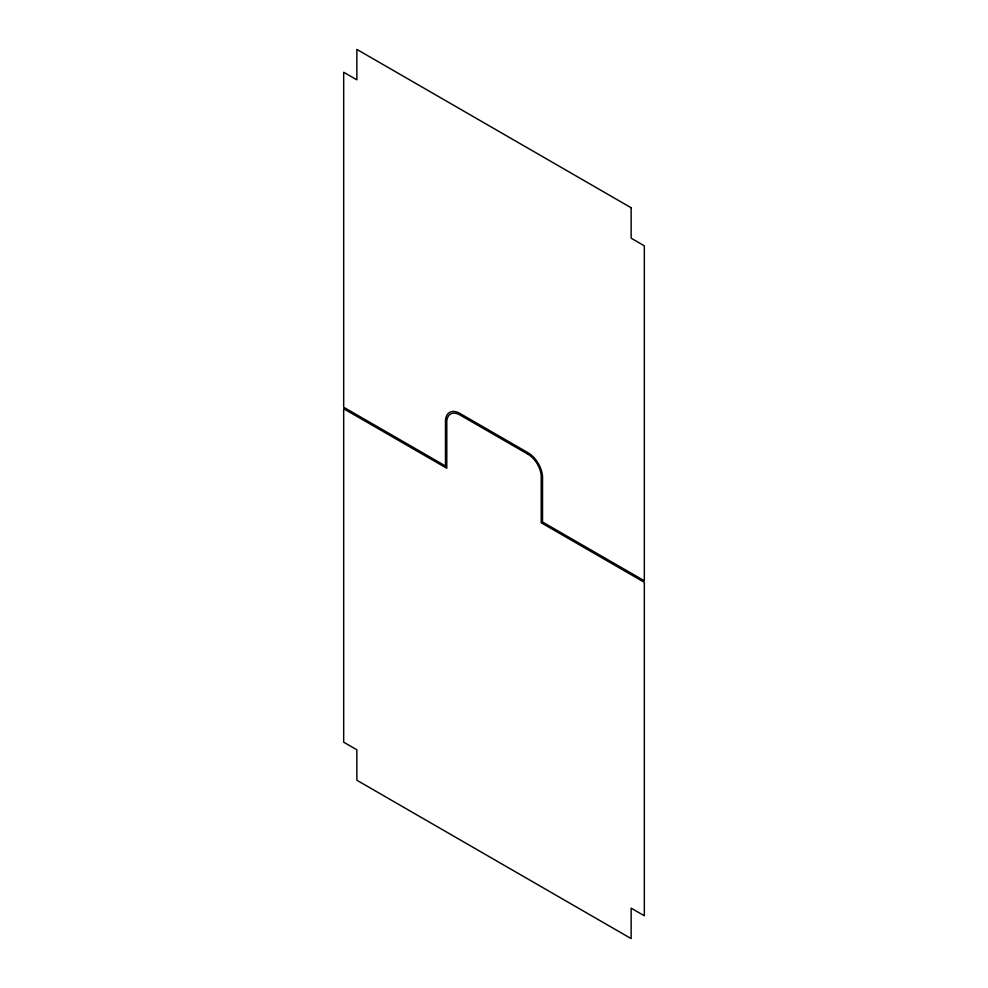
<?xml version="1.0" encoding="UTF-8"?>
<svg xmlns="http://www.w3.org/2000/svg" width="988" height="988" viewBox="0 0 988 988"><rect width="100%" height="100%" fill="white"/><g stroke="black" fill="none" stroke-linecap="round" stroke-linejoin="round"><path stroke-width="1.48" d="M631.134 207.752L356.866 49.4L356.866 79.855L343.676 72.235L343.676 407.217L445.477 465.99L445.477 420.085A20.513 11.844 60 0 1 459.902 413.416L528.098 452.776A20.513 11.844 60 0 1 542.523 476.105L542.523 522.01L644.324 580.783L644.324 245.814L631.134 238.207L631.134 207.752M528.098 454.307L459.902 414.935A18.649 10.769 60 0 0 446.786 420.999L446.786 468.263L343.676 408.736L343.676 742.186L356.866 749.793L356.866 780.248L631.134 938.6L631.134 908.145L644.324 915.765L644.324 582.315L541.214 522.776L541.214 475.512A18.649 10.769 60 0 0 528.098 454.307"/></g></svg>
